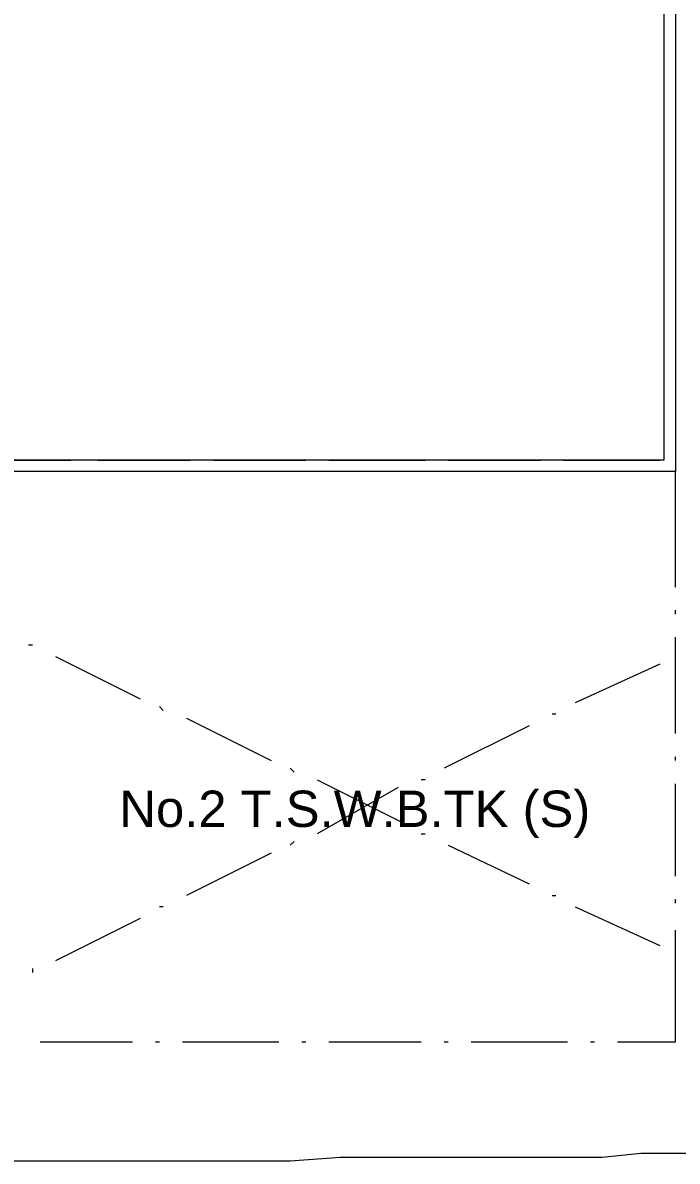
# Model space of a CAD drawing. Header units: millimetres. Extents: x -1005 to 291095, y -4225 to 50669.
# Drawn here: x 228177 to 239886, y 734 to 21087 of the extents above; entities that cross this region are included whole.
import ezdxf

# ---------------------------------------------------------------- set-up
doc = ezdxf.new("R2010")
doc.units = ezdxf.units.MM
doc.layers.add('PDF_Geomertry', color=7, linetype='Continuous')
doc.styles.get("Standard").update_dxf_attribs({"font": 'arial.ttf'})

msp = doc.modelspace()

# ---------------------------------------------------------------- linework, layer by layer
at = {"layer": 'PDF_Geomertry', "lineweight": 5}
for points in [[(239852, 33450), (239852, 13063), (223941, 13063), (223941, 33450)], [(239645, 17884), (239645, 15887)], [(227385, 13270), (229038, 13270)], [(229520, 13270), (231173, 13270)], [(231587, 13270), (233240, 13270)], [(233653, 13270), (235375, 13270)], [(235788, 13270), (237441, 13270)], [(237854, 13270), (239576, 13270)], [(239852, 10997), (239852, 13063)], [(239852, 10515), (239852, 10584)], [(239852, 8380), (239852, 10101)], [(228281, 9964), (228349, 9964)], [(228763, 9757), (230278, 8999)], [(239576, 9619), (238061, 8931)], [(230622, 8862), (230691, 8793)], [(231104, 8655), (232620, 7897)], [(237716, 8724), (237648, 8724)], [(237234, 8517), (235719, 7760)], [(239852, 7897), (239852, 7966)], [(232964, 7760), (233033, 7691)], [(233446, 7553), (234961, 6795)], [(235375, 7553), (235306, 7553)], [(234893, 7415), (233446, 6589)], [(239852, 5831), (239852, 7484)], [(235306, 6589), (235375, 6589)], [(233033, 6451), (232964, 6382)], [(235788, 6382), (237234, 5693)], [(232620, 6244), (231104, 5487)], [(237648, 5487), (237716, 5487)], [(239852, 5349), (239852, 5418)], [(230691, 5280), (230622, 5280)], [(238061, 5280), (239576, 4591)], [(230278, 5074), (228763, 4316)], [(238818, 2870), (239852, 2870), (239852, 4867)], [(228349, 4178), (228349, 4109)], [(228487, 2870), (230140, 2870)], [(230553, 2870), (230622, 2870)], [(231036, 2870), (232757, 2870)], [(233171, 2870), (233240, 2870)], [(233653, 2870), (235306, 2870)], [(235719, 2870), (235788, 2870)], [(236201, 2870), (237923, 2870)], [(238336, 2870), (238405, 2870)], [(243020, 872), (239232, 872), (238543, 803), (233859, 803), (232964, 734), (144666, 734), (90599, 734)]]:
    msp.add_lwpolyline(points, dxfattribs=at)
msp.add_lwpolyline([(224148, 13270), (224148, 33243), (239645, 33243), (239645, 13270)], close=True, dxfattribs=at)

# ---------------------------------------------------------------- texts
msp.add_text('No.2 T.S.W.B.TK (S)', height=650).set_placement((229905, 6710))

doc.saveas('drawing.dxf')
